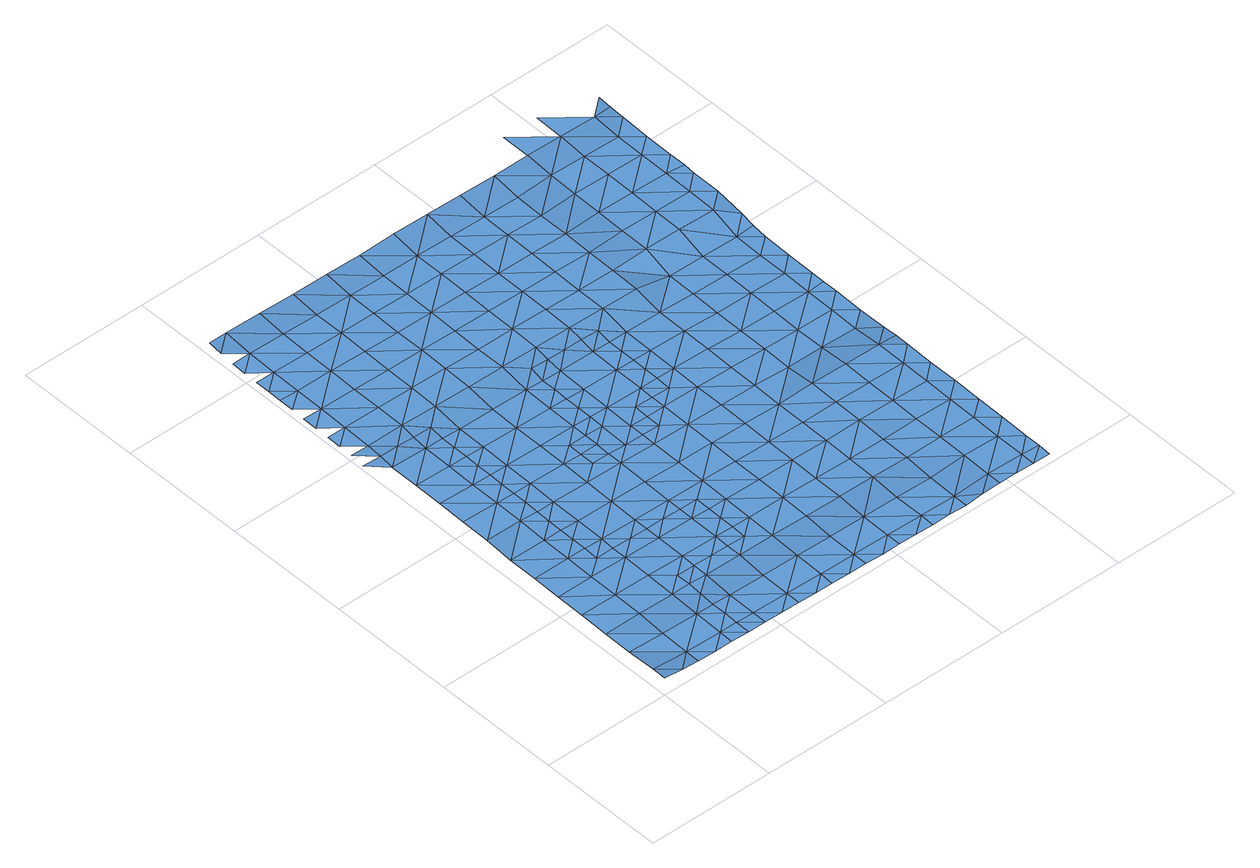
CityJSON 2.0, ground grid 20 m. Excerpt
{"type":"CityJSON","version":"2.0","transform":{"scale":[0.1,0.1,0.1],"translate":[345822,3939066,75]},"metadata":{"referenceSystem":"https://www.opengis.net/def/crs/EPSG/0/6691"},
"CityObjects":{
"waterbody1":{"type":"WaterBody","attributes":{"name":"7","class":"1140","function":"1","WaterBodyRiverFloodingRiskAttribute.description":"4","WaterBodyRiverFloodingRiskAttribute.rankOrg":"2","WaterBodyRiverFloodingRiskAttribute.adminType":"2","WaterBodyRiverFloodingRiskAttribute.scale":"L2"},"geometry":[{"type":"MultiSurface","lod":"1","boundaries":[[[0,1,2]],[[3,4,2]],[[5,6,4]],[[2,1,3]],[[1,7,3]],[[5,4,3]],[[6,8,9]],[[5,8,6]],[[7,10,3]],[[11,9,12]],[[13,3,10]],[[3,14,5]],[[9,8,12]],[[14,8,5]],[[15,11,16]],[[11,12,16]],[[10,17,13]],[[14,3,13]],[[18,15,19]],[[8,20,12]],[[15,16,19]],[[17,21,13]],[[20,8,14]],[[22,23,24]],[[21,25,13]],[[18,19,26]],[[24,18,27]],[[13,28,14]],[[16,29,19]],[[27,18,26]],[[13,25,28]],[[23,22,30]],[[12,20,31]],[[16,12,32]],[[29,33,19]],[[34,26,19]],[[35,36,14]],[[33,34,19]],[[32,12,31]],[[14,28,35]],[[16,32,29]],[[22,24,27]],[[20,14,36]],[[30,37,38]],[[36,39,20]],[[22,37,30]],[[34,40,26]],[[39,41,20]],[[42,43,44]],[[20,41,31]],[[40,45,26]],[[27,26,45]],[[46,29,32]],[[37,47,38]],[[45,48,27]],[[38,49,44]],[[44,50,42]],[[48,51,27]],[[27,51,22]],[[41,52,31]],[[47,49,38]],[[32,53,46]],[[49,50,44]],[[32,31,52]],[[54,55,22]],[[22,55,37]],[[54,22,51]],[[41,56,52]],[[32,57,53]],[[58,59,37]],[[37,59,47]],[[58,37,55]],[[32,52,57]],[[60,50,49]],[[56,61,52]],[[62,63,47]],[[47,63,49]],[[47,59,62]],[[64,53,57]],[[49,65,60]],[[66,57,52]],[[67,65,49]],[[49,63,67]],[[57,68,64]],[[52,61,66]],[[66,61,69]],[[70,57,66]],[[68,57,70]],[[69,71,66]],[[72,68,70]],[[71,73,66]],[[73,74,66]],[[70,66,74]],[[74,75,70]],[[75,76,70]],[[72,70,76]]]}]},
"waterbody2":{"type":"WaterBody","attributes":{"name":"7","class":"1140","function":"1","WaterBodyRiverFloodingRiskAttribute.description":"4","WaterBodyRiverFloodingRiskAttribute.rankOrg":"3","WaterBodyRiverFloodingRiskAttribute.adminType":"2","WaterBodyRiverFloodingRiskAttribute.scale":"L2"},"geometry":[{"type":"MultiSurface","lod":"1","boundaries":[[[21,77,25]],[[25,78,28]],[[25,77,78]],[[46,79,29]],[[79,34,33]],[[80,42,81]],[[35,28,82]],[[33,29,79]],[[28,78,82]],[[36,35,82]],[[77,83,78]],[[84,85,86]],[[82,87,36]],[[85,81,86]],[[79,88,34]],[[42,50,81]],[[39,36,87]],[[39,56,41]],[[86,89,90]],[[40,34,88]],[[83,91,78]],[[45,40,88]],[[46,53,79]],[[92,90,89]],[[56,39,87]],[[88,93,45]],[[50,94,81]],[[48,93,51]],[[48,45,93]],[[82,78,91]],[[95,96,97]],[[53,98,79]],[[96,89,97]],[[99,95,97]],[[86,81,94]],[[79,100,88]],[[86,101,89]],[[54,102,55]],[[60,94,50]],[[102,51,93]],[[54,51,102]],[[83,103,91]],[[87,82,104]],[[56,87,61]],[[105,99,106]],[[88,100,93]],[[99,97,106]],[[82,91,104]],[[58,107,59]],[[107,55,102]],[[103,108,91]],[[58,55,107]],[[86,94,101]],[[89,109,97]],[[53,64,98]],[[110,102,93]],[[111,87,104]],[[112,113,114]],[[61,87,111]],[[79,98,100]],[[60,65,94]],[[113,106,114]],[[109,106,97]],[[115,89,101]],[[62,116,63]],[[114,117,118]],[[62,59,116]],[[108,119,91]],[[64,68,98]],[[59,107,116]],[[120,118,117]],[[91,121,104]],[[109,89,115]],[[69,61,111]],[[102,122,107]],[[93,100,110]],[[110,122,102]],[[67,123,65]],[[67,63,123]],[[109,124,106]],[[63,116,123]],[[68,125,98]],[[126,119,108]],[[98,125,100]],[[94,65,127]],[[114,106,124]],[[111,71,69]],[[101,128,115]],[[114,129,117]],[[121,91,119]],[[101,94,128]],[[111,104,121]],[[65,123,127]],[[128,94,127]],[[116,130,123]],[[100,131,110]],[[107,122,132]],[[116,107,130]],[[133,122,110]],[[126,134,119]],[[125,68,72]],[[111,135,71]],[[114,124,129]],[[130,107,132]],[[136,100,125]],[[111,121,135]],[[109,115,137]],[[131,133,110]],[[123,138,127]],[[137,115,128]],[[139,124,109]],[[72,76,125]],[[140,141,122]],[[122,141,132]],[[117,129,142]],[[131,100,136]],[[119,143,121]],[[140,122,133]],[[144,139,109]],[[73,71,145]],[[144,109,137]],[[123,130,138]],[[71,135,145]],[[74,73,145]],[[127,146,128]],[[147,135,121]],[[119,134,143]],[[148,136,125]],[[76,148,125]],[[145,149,74]],[[141,150,132]],[[129,124,139]],[[151,142,129]],[[75,74,149]],[[152,133,131]],[[127,138,153]],[[134,154,143]],[[76,75,149]],[[155,131,136]],[[147,121,143]],[[130,132,150]],[[149,148,76]],[[148,155,136]],[[127,153,146]],[[156,152,131]],[[137,157,144]],[[151,129,139]],[[130,158,138]],[[154,159,143]],[[137,128,157]],[[141,160,150]],[[161,158,130]],[[157,128,146]],[[135,147,162]],[[145,135,163]],[[164,156,131]],[[138,158,153]],[[155,164,131]],[[144,165,139]],[[130,150,161]],[[166,142,151]],[[157,165,144]],[[149,145,163]],[[135,162,163]],[[149,167,148]],[[168,143,159]],[[160,169,150]],[[143,170,147]],[[171,169,160]],[[153,172,146]],[[158,172,153]],[[173,161,150]],[[165,174,139]],[[147,170,162]],[[175,168,159]],[[176,155,148]],[[149,163,167]],[[177,156,164]],[[146,178,157]],[[150,169,173]],[[170,143,168]],[[151,139,179]],[[161,180,158]],[[162,181,163]],[[182,161,173]],[[183,164,155]],[[179,139,174]],[[148,167,184]],[[166,151,179]],[[178,146,172]],[[185,177,164]],[[161,182,180]],[[175,186,168]],[[180,187,158]],[[188,172,158]],[[176,148,184]],[[179,189,166]],[[181,162,170]],[[187,188,158]],[[190,191,157]],[[183,185,164]],[[165,191,174]],[[157,178,190]],[[165,157,191]],[[183,155,176]],[[168,192,170]],[[167,193,184]],[[163,181,194]],[[167,163,193]],[[195,172,188]],[[168,186,192]],[[193,163,194]],[[191,196,174]],[[184,197,176]],[[183,198,185]],[[170,199,181]],[[179,174,196]],[[178,200,190]],[[201,198,202]],[[203,195,188]],[[201,185,198]],[[179,204,189]],[[186,205,192]],[[178,172,200]],[[181,199,194]],[[176,206,183]],[[170,192,207]],[[184,193,197]],[[197,206,176]],[[172,195,200]],[[208,202,198]],[[205,209,192]],[[179,196,204]],[[170,207,199]],[[203,210,195]],[[191,190,211]],[[194,212,193]],[[206,213,183]],[[183,214,198]],[[215,196,191]],[[198,216,208]],[[190,200,211]],[[211,217,191]],[[209,218,192]],[[189,204,219]],[[192,218,207]],[[193,212,197]],[[194,199,220]],[[210,221,195]],[[217,215,191]],[[214,216,198]],[[195,221,200]],[[222,204,196]],[[214,183,213]],[[223,218,209]],[[194,220,212]],[[218,224,207]],[[212,225,197]],[[197,226,206]],[[199,207,224]],[[221,210,227]],[[206,226,213]],[[214,228,216]],[[222,196,215]],[[219,204,222]],[[211,229,217]],[[230,228,231]],[[223,232,218]],[[230,216,228]],[[200,221,233]],[[211,200,229]],[[220,199,234]],[[197,225,226]],[[227,235,221]],[[213,236,214]],[[199,224,234]],[[234,237,220]],[[200,233,229]],[[217,238,215]],[[239,240,241]],[[239,231,240]],[[229,238,217]],[[219,222,242]],[[231,228,240]],[[212,243,225]],[[218,244,224]],[[214,245,228]],[[235,246,221]],[[212,220,243]],[[240,247,241]],[[221,246,233]],[[213,226,236]],[[247,235,248]],[[248,241,247]],[[218,232,249]],[[243,220,237]],[[238,250,215]],[[224,244,234]],[[225,251,226]],[[252,229,233]],[[222,215,250]],[[247,246,235]],[[214,236,245]],[[245,253,228]],[[232,254,249]],[[222,255,242]],[[218,249,244]],[[234,256,237]],[[251,225,243]],[[257,238,229]],[[240,258,247]],[[251,259,226]],[[226,260,236]],[[240,228,258]],[[254,261,249]],[[233,246,252]],[[222,250,262]],[[259,260,226]],[[258,228,253]],[[237,263,243]],[[234,244,256]],[[255,222,262]],[[247,264,246]],[[257,229,252]],[[236,265,245]],[[266,250,238]],[[261,267,249]],[[243,268,251]],[[237,256,263]],[[269,266,238]],[[246,270,252]],[[269,238,257]],[[247,258,264]],[[253,245,265]],[[268,243,263]],[[251,271,259]],[[244,249,272]],[[236,260,265]],[[262,250,266]],[[268,271,251]],[[262,273,255]],[[246,264,270]],[[261,274,267]],[[272,249,267]],[[270,275,252]],[[256,244,272]],[[252,276,257]],[[258,253,277]],[[258,278,264]],[[271,279,259]],[[259,280,260]],[[257,276,269]],[[253,265,277]],[[274,281,267]],[[262,266,273]],[[279,280,259]],[[282,256,272]],[[276,252,275]],[[263,256,283]],[[284,272,267]],[[260,285,265]],[[281,274,286]],[[269,287,266]],[[258,277,278]],[[278,288,264]],[[264,289,270]],[[268,263,283]],[[255,273,290]],[[280,285,260]],[[256,282,283]],[[288,289,264]],[[267,281,284]],[[268,291,271]],[[270,289,275]],[[284,292,272]],[[269,276,287]],[[287,293,266]],[[294,291,268]],[[282,272,292]],[[277,265,285]],[[271,291,279]],[[268,283,294]],[[273,266,293]],[[295,283,282]],[[275,296,276]],[[292,295,282]],[[289,296,275]],[[273,297,290]],[[298,280,279]],[[278,299,288]],[[300,297,273]],[[291,298,279]],[[276,301,287]],[[277,285,302]],[[295,303,283]],[[278,277,299]],[[300,273,293]],[[296,301,276]],[[299,277,302]],[[294,283,303]],[[288,304,289]],[[305,294,303]],[[291,294,305]],[[280,298,306]],[[285,280,307]],[[308,298,291]],[[288,299,304]],[[305,308,291]],[[287,301,309]],[[293,287,310]],[[293,311,300]],[[296,289,312]],[[280,306,307]],[[313,301,296]],[[302,285,314]],[[308,315,298]],[[316,306,298]],[[287,309,310]],[[300,311,297]],[[289,304,312]],[[312,317,296]],[[299,302,314]],[[285,307,314]],[[316,298,315]],[[299,318,304]],[[301,313,309]],[[319,307,306]],[[293,310,311]],[[311,320,297]],[[306,316,319]],[[304,321,312]],[[296,317,313]],[[299,314,318]],[[319,322,307]],[[309,323,310]],[[314,307,322]],[[312,324,317]],[[304,318,321]],[[309,313,325]],[[310,326,311]],[[327,328,314]],[[327,314,322]],[[318,314,328]],[[309,325,323]],[[312,321,324]],[[328,329,318]],[[311,330,320]],[[318,329,321]],[[313,317,331]],[[326,310,323]],[[330,332,320]],[[317,324,331]],[[333,324,321]],[[329,333,321]],[[325,313,334]],[[334,313,331]],[[311,326,330]],[[335,331,324]],[[336,324,333]],[[337,325,334]],[[335,324,336]],[[323,325,338]],[[339,334,331]],[[339,331,335]],[[326,323,338]],[[325,337,338]],[[326,340,330]],[[341,334,339]],[[337,334,341]],[[326,338,340]],[[340,342,330]],[[343,337,341]],[[344,330,342]],[[338,337,345]],[[345,337,343]],[[346,338,345]],[[340,338,346]],[[340,347,342]],[[340,346,347]],[[347,348,342]],[[349,342,348]]]}]},
"waterbody3":{"type":"WaterBody","attributes":{"name":"7","class":"1140","function":"1","WaterBodyRiverFloodingRiskAttribute.description":"4","WaterBodyRiverFloodingRiskAttribute.rankOrg":"2","WaterBodyRiverFloodingRiskAttribute.adminType":"2","WaterBodyRiverFloodingRiskAttribute.scale":"L2"},"geometry":[{"type":"MultiSurface","lod":"1","boundaries":[[[203,187,350]],[[182,351,180]],[[203,188,187]],[[350,210,203]],[[210,350,352]],[[353,241,352]],[[350,353,352]],[[231,353,354]],[[353,355,354]],[[182,173,351]],[[356,171,156]],[[177,356,156]],[[353,239,241]],[[354,230,231]],[[216,230,354]],[[171,357,156]],[[177,185,356]],[[160,141,357]],[[201,202,356]],[[208,216,354]],[[202,208,354]],[[354,355,202]],[[202,355,356]],[[356,355,171]],[[171,160,357]],[[169,171,355]],[[169,355,173]],[[173,355,351]],[[351,355,353]],[[201,356,185]],[[351,350,180]],[[187,180,350]],[[152,140,133]],[[239,353,231]],[[235,227,352]],[[248,235,352]],[[152,156,357]],[[140,152,357]],[[140,357,141]],[[227,210,352]],[[241,248,352]],[[351,353,350]]]}]}
},
"vertices":[
[19,21,12],[48,20,10],[20,44,12],[76,43,8],[20,90,10],[77,89,8],[21,136,10],[76,20,8],[78,135,11],[22,183,10],[104,19,8],[23,229,10],[79,182,11],[133,42,8],[134,88,8],[24,275,10],[79,228,11],[132,19,8],[24,321,10],[80,274,11],[134,134,11],[161,18,8],[83,413,12],[26,414,13],[25,367,13],[161,42,8],[81,320,11],[82,367,12],[162,65,8],[108,250,11],[27,460,13],[135,181,11],[136,227,11],[109,274,11],[109,297,11],[162,88,8],[162,111,10],[83,459,12],[28,506,13],[163,134,11],[109,320,11],[163,157,11],[29,575,16],[0,576,16],[28,552,13],[110,343,11],[136,250,11],[84,505,12],[110,366,12],[85,551,12],[57,575,16],[111,389,12],[192,180,11],[165,249,11],[111,412,12],[111,435,12],[191,157,11],[193,226,11],[112,458,12],[112,482,12],[85,574,15],[220,156,11],[113,505,12],[113,528,12],[193,249,11],[114,574,15],[249,179,11],[113,551,12],[221,249,11],[248,156,11],[249,225,11],[276,155,11],[250,248,11],[277,178,11],[277,201,11],[278,224,11],[278,248,11],
[189,18,8],[189,41,8],[137,273,11],[1,599,18],[29,599,18],[190,87,8],[217,17,8],[2,645,18],[1,622,18],[30,645,18],[191,133,11],[138,319,11],[31,691,18],[2,668,18],[246,40,8],[2,692,18],[138,366,12],[86,598,19],[3,738,18],[3,715,18],[32,737,18],[193,272,11],[4,761,18],[194,318,11],[87,644,19],[139,412,12],[246,17,8],[247,86,8],[4,784,18],[32,783,19],[140,458,12],[274,16,8],[88,736,19],[195,365,12],[248,132,11],[5,830,18],[4,807,18],[33,830,19],[87,690,19],[141,504,12],[34,876,23],[5,853,21],[303,39,8],[6,876,23],[304,85,8],[196,411,12],[142,550,12],[89,782,19],[250,271,11],[302,16,8],[142,597,19],[143,643,19],[90,829,19],[197,503,12],[252,364,12],[197,457,12],[224,387,12],[331,15,8],[304,132,11],[251,317,11],[144,689,19],[198,549,12],[146,781,19],[224,410,12],[225,433,12],[91,875,23],[359,38,8],[145,735,19],[305,178,11],[200,642,19],[360,84,8],[307,270,11],[306,224,11],[253,456,12],[146,828,19],[252,387,12],[199,596,19],[359,15,8],[308,316,11],[280,386,11],[201,688,19],[255,548,12],[387,14,8],[253,433,12],[254,502,12],[361,131,11],[362,177,11],[308,363,11],[201,734,19],[147,874,23],[363,223,11],[416,37,8],[282,456,11],[417,83,8],[281,432,11],[256,595,19],[282,479,11],[202,781,19],[416,14,8],[364,315,11],[309,386,11],[256,641,19],[203,827,19],[283,525,11],[418,130,11],[282,502,11],[365,362,11],[363,269,11],[337,385,11],[444,14,8],[283,548,11],[284,571,16],[204,873,23],[257,687,19],[258,733,19],[473,36,8],[419,222,11],[418,176,11],[312,594,20],[259,780,19],[420,268,11],[366,408,11],[474,129,11],[313,640,20],[337,408,11],[338,431,11],[312,571,15],[260,826,19],[472,13,8],[421,314,11],[473,82,8],[366,431,11],[501,13,8],[340,570,15],[314,686,20],[476,221,11],[422,361,11],[422,407,11],[316,779,20],[394,430,11],[315,732,20],[529,35,8],[260,872,23],[475,175,11],[369,593,20],[316,825,20],[529,12,8],[530,81,8],[477,267,11],[477,313,11],[369,570,15],[423,453,11],[371,685,20],[395,454,11],[395,477,11],[557,12,11],[370,639,20],[531,128,11],[397,569,15],[478,360,11],[532,174,11],[371,731,20],[396,500,11],[424,499,11],[396,523,11],[317,871,26],[532,220,13],[587,80,13],[479,406,11],[426,592,20],[425,546,11],[396,546,11],[586,34,13],[372,778,20],[533,266,13],[426,638,20],[480,452,11],[586,11,13],[374,870,26],[588,127,13],[427,684,20],[481,498,11],[534,312,13],[535,359,9],[614,11,13],[373,824,20],[588,173,13],[481,545,11],[536,405,9],[429,777,20],[643,33,13],[589,219,13],[428,730,20],[482,591,20],[590,265,13],[643,79,13],[430,823,20],[642,10,13],[483,637,20],[484,683,20],[536,451,9],[537,497,9],[591,311,13],[592,358,9],[671,30,13],[644,126,13],[645,172,13],[671,56,13],[592,404,9],[670,10,13],[485,729,20],[538,544,9],[539,590,9],[430,869,26],[647,264,13],[672,102,13],[485,776,20],[646,218,13],[673,148,13],[540,636,24],[487,868,26],[647,311,13],[594,496,9],[486,822,20],[540,682,24],[593,450,9],[674,194,13],[595,543,9],[674,241,13],[648,357,9],[649,403,9],[675,287,13],[541,728,24],[542,775,24],[543,821,24],[595,589,9],[597,681,24],[650,449,9],[676,309,12],[676,333,11],[596,635,24],[651,495,9],[677,379,9],[544,867,27],[651,542,9],[678,426,9],[599,774,24],[652,588,9],[598,727,24],[599,820,24],[678,451,9],[678,472,9],[679,518,9],[600,866,27],[653,634,24],[544,913,27],[680,564,9],[654,680,24],[681,610,17],[680,587,13],[655,726,24],[655,773,24],[682,657,24],[656,819,24],[682,703,24],[657,865,27],[683,722,24],[601,912,27],[683,749,24],[684,795,24],[685,842,25],[685,866,26],[686,888,27],
[312,547,11],[311,501,11],[368,546,11],[367,500,11],[367,454,11],[310,455,11],[309,409,11],[253,410,12]
]}
